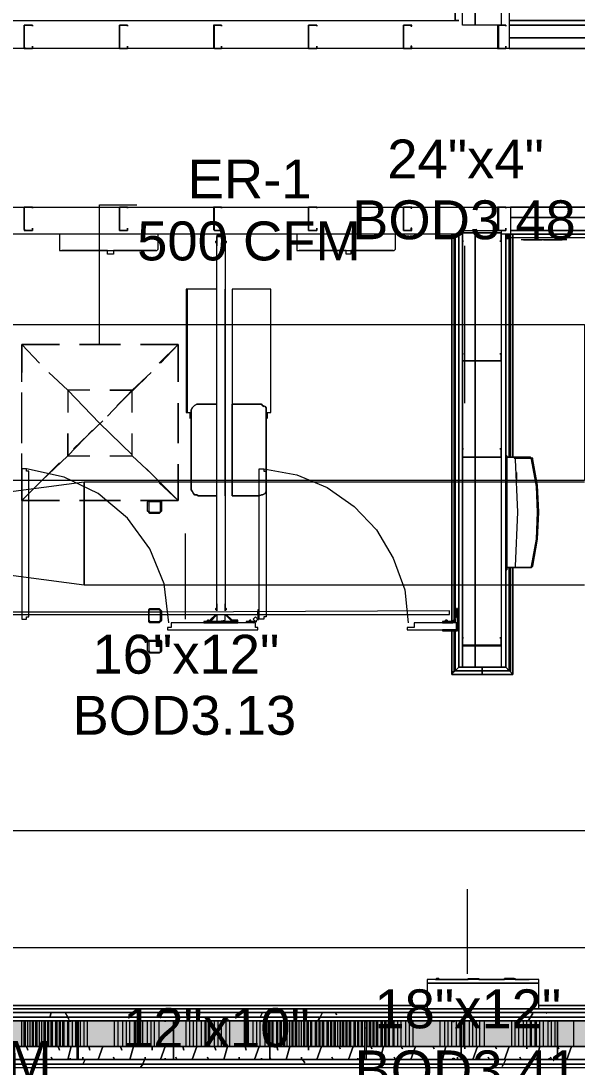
# Model space of a CAD drawing. Header units: metres. Extents: x -2 to 237, y -8 to 52.
# Drawn here: x 8.721 to 10.892, y 26.15 to 30.237 of the extents above; entities that cross this region are included whole.
import ezdxf

# ---------------------------------------------------------------- set-up
doc = ezdxf.new("R2010")
doc.units = ezdxf.units.M
doc.layers.add('HVAC - Ductos', color=5, linetype='Continuous', lineweight=0)
doc.layers.add('PDF2_Text', color=7, linetype='Continuous', lineweight=0)
doc.layers.add('PDF2_Geometry', color=7, linetype='Continuous', lineweight=0, true_color=0xaaaaaa)
doc.layers.add('PDF2_Solid Fills', color=7, linetype='Continuous', lineweight=0, true_color=0xffffff)
doc.styles.add('PDF Helvetica', font='')
doc.styles.get('PDF Helvetica').set_extended_font_data('Helvetica')

msp = doc.modelspace()

# ---------------------------------------------------------------- hatches: boundary and pattern name
at = {"layer": 'PDF2_Solid Fills', "lineweight": 0, "transparency": 33554559}
h = msp.add_hatch(color=256, dxfattribs=at)
h.paths.add_polyline_path([(9.2703, 28.3585), (9.2657, 28.3585), (9.2657, 28.3218), (9.2703, 28.3585)])
h.paths.add_polyline_path([(9.2245, 28.3173), (9.261, 28.3127), (9.2611, 28.3127), (9.2611, 28.3173)])
h.paths.add_polyline_path([(9.2611, 28.3585), (9.2611, 28.3631), (9.2245, 28.3631)])
h.paths.add_polyline_path([(9.2199, 28.3585), (9.2153, 28.3585), (9.2153, 28.3218)])
h = msp.add_hatch(color=256, dxfattribs=at)
h.paths.add_polyline_path([(9.2703, 27.8128), (9.2657, 27.8128), (9.2657, 27.776), (9.2703, 27.8127)])
h.paths.add_polyline_path([(9.2245, 27.7715), (9.261, 27.7669), (9.2611, 27.7669), (9.2611, 27.7715)])
h.paths.add_polyline_path([(9.2611, 27.8128), (9.2611, 27.8174), (9.2245, 27.8174)])
h.paths.add_polyline_path([(9.2199, 27.8128), (9.2153, 27.8128), (9.2153, 27.776)])
msp.add_hatch(color=256, dxfattribs=at).paths.add_polyline_path([(4.6336, 26.2305), (12.6916, 26.2305), (12.6916, 26.3314), (4.6336, 26.3314)])
msp.add_hatch(color=256, dxfattribs=at).paths.add_polyline_path([(4.6336, 26.2305), (12.6916, 26.2305), (12.6916, 26.3314), (4.6336, 26.3314)])

# ---------------------------------------------------------------- linework, layer by layer
at = {"layer": 'HVAC - Ductos', "lineweight": 0}
for points in [[(9.0272, 28.973), (9.0272, 29.5189), (9.174, 29.5189)], [(10.4536, 28.7438), (10.4536, 29.3583)], [(8.7245, 28.8263), (8.7245, 28.973), (8.8713, 28.973), (8.7245, 28.973)], [(8.7934, 28.8997), (8.7245, 28.973), (8.7245, 28.863)], [(9.2611, 28.8997), (9.3345, 28.973), (9.1877, 28.973), (9.3345, 28.973), (9.2657, 28.8997)], [(8.83, 28.863), (8.9034, 28.7942), (8.9034, 28.7071)], [(9.1556, 28.7071), (9.1556, 28.7942), (9.229, 28.863)], [(9.2107, 28.8447), (9.096, 28.7346)], [(8.7245, 28.6245), (8.7245, 28.7851)], [(8.9905, 28.7942), (8.9034, 28.7942)], [(9.1556, 28.7942), (9.0685, 28.7942)], [(8.7245, 28.5879), (8.7245, 28.7438)], [(9.041, 28.675), (8.9263, 28.5649)], [(9.0272, 28.6658), (9.1556, 28.5419)], [(8.9034, 28.6245), (8.9034, 28.5374)], [(9.229, 28.4686), (9.1556, 28.5374), (9.1556, 28.6245)], [(8.7245, 28.4411), (8.7245, 28.5465)], [(8.8713, 28.5099), (8.8025, 28.4411), (8.9034, 28.5374), (8.9905, 28.5374)], [(9.0685, 28.5374), (9.1556, 28.5374)], [(8.7245, 28.4044), (8.7245, 28.3631), (8.8713, 28.3631), (8.7245, 28.3631), (8.7245, 28.5053)], [(9.2107, 28.487), (9.3345, 28.3631), (9.2611, 28.4319)], [(8.7245, 28.4044), (8.7245, 28.4411)], [(8.8025, 28.4411), (8.775, 28.4136)], [(10.9214, 28.0329), (8.9676, 28.0329), (8.9676, 28.4365), (10.9214, 28.4365)], [(9.362, 28.2347), (9.362, 27.8999)], [(10.4627, 26.845), (10.4627, 26.5148)]]:
    msp.add_lwpolyline(points, dxfattribs=at)
for points in [[(10.9214, 28.4411), (8.5548, 28.4411), (8.5548, 29.051), (10.9214, 29.051)], [(9.1098, 28.973), (8.9493, 28.973)], [(9.3345, 28.8263), (9.3345, 28.973)], [(9.3345, 28.5879), (9.3345, 28.7438)], [(9.1877, 28.3631), (9.3345, 28.3631), (9.3345, 28.5053), (9.3345, 28.3631)], [(8.9676, 28.0329), (8.5823, 28.0834), (8.5823, 28.386), (8.9676, 28.4365)], [(8.7245, 28.3631), (8.775, 28.4136)], [(8.9493, 28.3631), (9.1098, 28.3631)], [(11.7056, 26.6157), (7.3303, 26.6157), (7.3303, 27.0744), (11.7056, 27.0744)]]:
    msp.add_lwpolyline(points, close=True, dxfattribs=at)
at = {"layer": 'PDF2_Geometry', "lineweight": 0}
for points in [[(4.4639, 26.148), (4.4593, 26.148), (4.4639, 26.148), (12.5266, 26.148), (12.5266, 26.1617), (4.4639, 26.1617), (4.4639, 26.18), (4.4639, 31.1699), (4.4639, 33.353), (4.4639, 33.5364), (4.4639, 33.5547), (5.5692, 33.5547), (5.7985, 33.5547)], [(17.1312, 33.5685), (15.1407, 33.5685), (14.251, 33.5685), (6.2571, 33.5685), (6.2571, 33.353), (14.251, 33.353), (14.9252, 33.353), (14.9252, 32.7292), (14.9252, 31.5139), (13.3154, 31.5139), (13.3154, 31.2983), (13.3154, 27.9687), (13.3154, 27.7532), (14.9252, 27.7532), (14.9252, 26.3635), (12.7237, 26.3635), (4.6611, 26.3635), (4.6611, 31.1699), (4.6336, 31.1699), (4.4822, 31.1699), (4.6336, 31.1699), (4.6611, 31.1699), (4.6611, 33.353), (5.5416, 33.353)], [(5.7985, 33.3713), (5.5692, 33.3713), (4.6473, 33.3713), (4.6473, 33.353), (4.6473, 31.1699), (4.6473, 26.3451), (4.6611, 26.3451), (12.6917, 26.3451), (12.71, 26.3451)], [(4.6336, 31.1699), (4.6336, 26.3314), (4.6473, 26.3314), (4.6611, 26.3314), (12.6917, 26.3314)], [(13.3199, 30.2389), (10.6278, 30.2389), (10.6278, 30.2206), (13.3199, 30.2206), (10.6278, 30.2206), (10.6278, 30.1701), (10.9534, 30.1701), (11.3249, 30.1701), (11.6919, 30.1701), (12.0633, 30.1701), (12.4302, 30.1701), (12.0633, 30.1701), (11.6919, 30.1701), (11.3249, 30.1701), (10.9534, 30.1701), (10.6278, 30.1701), (10.6278, 30.1289), (13.3199, 30.1289)], [(6.6653, 29.5097), (10.6324, 29.5097), (13.3154, 29.5097)], [(13.3154, 29.5097), (10.6324, 29.5097), (10.6324, 29.4684), (10.9534, 29.4684)], [(10.9534, 29.4684), (10.6324, 29.4684), (10.6324, 29.418), (10.9534, 29.418), (10.6324, 29.418), (10.6324, 29.4042), (13.3154, 29.4042), (10.6324, 29.4042), (13.3154, 29.4042), (10.6232, 29.4042), (10.6232, 29.3904), (13.3154, 29.3904)], [(10.614, 28.1017), (10.614, 27.7118), (10.614, 29.4042), (10.614, 28.5328), (10.614, 29.4042), (10.614, 27.7118), (10.4306, 27.7118), (10.5223, 27.7118), (10.5223, 27.6981), (10.4169, 27.6981), (10.5223, 27.6981), (10.5223, 27.7118), (10.4306, 27.7118), (10.4306, 29.4042), (10.4444, 29.4042), (10.4444, 27.7118), (10.4306, 27.7118), (10.4306, 29.4042), (10.4306, 27.7118), (10.4306, 29.4042), (4.6611, 29.4042), (4.8125, 29.4042), (4.8308, 29.4042), (5.3261, 29.4042)], [(12.6917, 26.3635), (4.6611, 26.3635), (4.7115, 26.3635), (4.7115, 26.3773), (4.7115, 26.6295), (4.7115, 26.3773), (4.7115, 26.3635), (4.817, 26.3635), (4.817, 29.4042), (4.817, 26.3635), (4.8308, 26.3635), (4.6611, 26.3635), (4.6611, 29.2987), (4.6611, 26.3635)], [(9.2473, 29.34), (9.2519, 29.34), (9.2565, 29.3446), (9.2565, 29.3492), (9.2565, 29.4042), (8.8713, 29.4042), (8.8713, 29.3492), (8.8713, 29.3446), (8.8713, 29.34), (8.8759, 29.34), (8.8805, 29.34)], [(9.5133, 29.3996), (9.4904, 29.3996), (9.4859, 29.3996), (9.4859, 29.395)], [(9.4859, 27.9595), (9.4859, 27.932), (9.4859, 29.395), (9.5179, 29.395), (9.5179, 27.932), (9.5179, 27.9595)], [(9.5179, 29.395), (9.4859, 29.395), (9.4859, 29.3583)], [(9.5179, 29.3583), (9.5179, 29.395), (9.5179, 29.3996)], [(10.1738, 29.34), (10.1784, 29.34), (10.1829, 29.3446), (10.1829, 29.3492), (10.1829, 29.4042), (9.7977, 29.4042), (9.7977, 29.3492), (9.7977, 29.3446), (9.7977, 29.34), (9.8023, 29.34), (9.8069, 29.34)], [(10.4123, 27.8999), (10.4123, 29.4042)], [(10.4123, 27.8999), (10.4123, 29.4042)], [(13.3154, 29.4042), (10.6324, 29.4042), (10.6324, 28.5328), (10.6324, 29.4042), (10.614, 29.4042), (10.5957, 29.4042), (10.5957, 27.7118), (10.614, 27.7118), (10.614, 29.4042), (10.614, 27.7118), (10.5223, 27.7118), (10.5223, 27.6981), (10.6278, 27.6981), (10.5223, 27.6981), (10.5223, 27.6935), (10.5223, 27.6889), (10.5223, 27.6843), (10.6416, 27.6843), (10.5223, 27.6843), (10.5223, 27.6889), (10.5223, 27.6935), (10.5223, 27.6981), (10.6278, 27.6981), (10.6278, 28.1017), (10.6278, 27.6981), (10.6278, 28.1017), (10.6278, 27.6981), (10.6278, 28.1017), (10.6278, 27.6981), (10.5223, 27.6981), (10.5223, 27.7118), (10.614, 27.7118), (10.6278, 27.6981), (10.5223, 27.6981), (10.4169, 27.6981), (10.4169, 27.854), (10.4169, 27.6981), (10.4169, 27.854), (10.4169, 27.6981), (10.4169, 27.854), (10.4169, 27.6981), (10.5223, 27.6981), (10.6278, 27.6981), (10.6278, 28.1017), (10.6278, 27.6981), (10.614, 27.7118), (10.614, 28.1017), (10.614, 28.5328)], [(10.5957, 29.418), (10.5957, 27.7118), (10.4948, 27.7118), (10.4948, 27.7944), (10.4948, 28.5328), (10.4948, 28.9089), (10.4948, 29.4088), (10.4948, 29.418), (10.5866, 29.418)], [(10.6278, 28.5328), (10.6278, 29.4042)], [(10.6278, 28.5328), (10.6278, 29.4042)], [(10.6278, 28.5328), (10.6278, 29.4042)], [(10.6278, 28.5328), (10.6278, 29.4042)], [(10.6278, 28.5328), (10.6278, 29.4042)], [(10.6278, 28.5328), (10.6278, 29.4042)], [(10.6278, 29.4042), (10.6278, 28.5328)], [(10.6278, 29.4042), (10.6278, 28.5328)], [(10.8525, 29.3813), (10.6737, 29.3813)], [(10.6829, 29.3813), (10.7563, 29.3813)], [(10.7608, 29.3813), (10.8342, 29.3813)], [(9.4813, 29.3767), (9.4813, 29.3721), (9.4813, 29.3767)], [(9.4813, 29.3767), (9.4813, 29.3721), (9.4813, 29.3767)], [(9.5225, 29.3721), (9.5225, 29.3767), (9.5225, 29.3721)], [(9.5225, 29.3721), (9.5225, 29.3767), (9.5225, 29.3721)], [(9.0134, 29.34), (8.8805, 29.34), (9.2473, 29.34), (9.1327, 29.34)], [(9.0593, 29.34), (9.0134, 29.34), (9.0593, 29.34)], [(9.0822, 29.34), (9.0822, 29.3262), (9.0593, 29.3262), (9.0593, 29.34)], [(9.9399, 29.34), (9.8069, 29.34), (10.1738, 29.34), (10.0592, 29.34)], [(9.9904, 29.34), (9.9399, 29.34), (9.9904, 29.34)], [(10.0087, 29.34), (10.0087, 29.3262), (9.9904, 29.3262), (9.9904, 29.34)], [(9.4859, 29.1887), (9.4584, 29.1887), (9.4354, 29.1887), (9.4125, 29.1887), (9.3941, 29.1887), (9.3804, 29.1887), (9.3712, 29.1887), (9.3666, 29.1887), (9.3666, 28.7071), (9.3712, 28.7071), (9.3804, 28.7071), (9.385, 28.7071)], [(9.3712, 28.7071), (9.3712, 29.1887)], [(9.5179, 28.7071), (9.5179, 29.1887)], [(9.6968, 28.7071), (9.6968, 29.1887), (9.6876, 29.1887), (9.6693, 29.1887), (9.651, 29.1887), (9.6326, 29.1887), (9.6051, 29.1887), (9.5593, 29.1887), (9.5547, 29.1887), (9.5501, 29.1887), (9.5455, 29.1887), (9.5455, 28.7071)], [(9.6784, 28.7071), (9.6876, 28.7071), (9.6968, 28.7071), (9.6968, 29.1887)], [(9.4859, 28.7392), (9.4125, 28.7392), (9.4079, 28.7392), (9.3987, 28.7346), (9.3941, 28.73), (9.3896, 28.7254), (9.385, 28.7162), (9.385, 28.7071), (9.385, 28.4136), (9.385, 28.4044), (9.3896, 28.3998), (9.3941, 28.3906), (9.3987, 28.386), (9.4079, 28.386), (9.4125, 28.3814), (9.4859, 28.3814)], [(9.5179, 28.3814), (9.5179, 28.7392)], [(9.3804, 28.7071), (9.3804, 28.6842)], [(9.683, 28.6842), (9.683, 28.7071)], [(10.6186, 28.5374), (10.614, 28.5374)], [(10.6186, 28.5328), (10.6186, 28.5374), (10.6186, 28.5328)], [(9.2978, 27.8861), (9.2795, 28.0375), (9.2245, 28.1751), (9.1373, 28.2943), (9.0226, 28.3906), (8.8896, 28.4548), (8.7428, 28.487)], [(9.6693, 28.487), (9.6693, 28.4778), (9.6784, 28.4778), (9.6784, 27.9091), (9.6693, 27.9091), (9.6693, 27.8999), (9.651, 27.8999), (9.651, 28.487), (9.6693, 28.487), (9.7977, 28.464), (9.917, 28.4136), (10.0224, 28.3402), (10.1096, 28.2485), (10.1738, 28.1384), (10.2196, 28.0146), (10.2334, 27.8861)], [(10.614, 28.0926), (10.6186, 28.0926)], [(9.4859, 27.932), (9.4859, 27.9595), (9.4859, 27.932)], [(9.5179, 27.932), (9.5179, 27.9595), (9.5179, 27.932)], [(9.2657, 27.9274), (9.2199, 27.9274), (6.6194, 27.9274), (6.6194, 27.9229)], [(6.6699, 27.9183), (9.2199, 27.9183), (9.2657, 27.9183)], [(9.2199, 27.8953), (9.2199, 27.932), (9.2199, 27.8953)], [(9.2703, 27.9183), (10.3939, 27.9183), (10.3939, 27.932), (9.2703, 27.9274)], [(9.4584, 27.8953), (9.4813, 27.9183), (9.4584, 27.8953), (9.4584, 27.8907), (9.4354, 27.8907), (9.4584, 27.8907), (9.5455, 27.8907), (9.5179, 27.9183), (9.5455, 27.8907), (9.5684, 27.8907), (9.5684, 27.8953), (9.5501, 27.8953), (9.5455, 27.8953)], [(9.4629, 27.8907), (9.4584, 27.8907), (9.4538, 27.8953), (9.4584, 27.8907), (9.4629, 27.8907), (9.4859, 27.9183), (9.4629, 27.8953)], [(9.4813, 27.9412), (9.4813, 27.9366), (9.4813, 27.9412)], [(9.4813, 27.9412), (9.4813, 27.9366), (9.4813, 27.9412)], [(9.4859, 27.9183), (9.4859, 27.8907), (9.5179, 27.8953), (9.5179, 27.9183)], [(9.5225, 27.9366), (9.5225, 27.9412), (9.5225, 27.9366)], [(9.5225, 27.9366), (9.5225, 27.9412), (9.5225, 27.9366)], [(9.6464, 27.8953), (9.651, 27.9045), (9.651, 27.9091), (9.651, 27.9366), (9.6464, 27.9366), (9.6464, 27.9091), (9.6464, 27.9045)], [(9.6464, 27.9183), (9.6464, 27.9229), (9.6464, 27.9274)], [(10.3664, 27.8586), (10.3664, 27.854), (10.426, 27.854), (10.426, 27.8586), (10.426, 27.9412), (10.4215, 27.9412), (10.4215, 27.9137), (10.4077, 27.8907), (10.3664, 27.8907), (10.3664, 27.8861)], [(10.4077, 27.8861), (10.4077, 27.8907), (10.426, 27.9137), (10.426, 27.8999), (10.426, 27.8586), (10.4215, 27.8586)], [(10.4215, 27.932), (10.4215, 27.9274), (10.4215, 27.932)], [(10.4215, 27.932), (10.4215, 27.9274), (10.4215, 27.932)], [(9.4584, 27.8907), (9.4354, 27.8907), (9.4354, 27.8861), (9.5684, 27.8861), (9.5684, 27.8907), (9.5684, 27.8953), (9.5501, 27.8953)], [(9.4538, 27.8953), (9.4492, 27.8953), (9.4538, 27.8953)], [(9.4538, 27.8953), (9.4492, 27.8953), (9.4538, 27.8953)], [(9.4492, 27.8907), (9.4584, 27.8907), (9.4492, 27.8907)], [(9.4492, 27.8907), (9.4584, 27.8907), (9.4492, 27.8907)], [(9.5547, 27.8953), (9.5501, 27.8953), (9.5547, 27.8953)], [(9.5547, 27.8953), (9.5501, 27.8953), (9.5547, 27.8953)], [(9.6326, 27.8907), (9.6281, 27.8907), (9.6005, 27.8907), (9.6005, 27.8861)], [(9.6189, 27.8907), (9.6189, 27.8953), (9.6143, 27.8953), (9.6097, 27.8907)], [(9.6281, 27.8861), (9.6372, 27.8907), (9.6418, 27.8907)], [(10.3848, 27.8953), (10.3802, 27.8953), (10.3848, 27.8953)], [(10.3848, 27.8953), (10.3802, 27.8953), (10.3848, 27.8953)], [(10.4123, 27.8861), (10.4123, 27.8953)], [(10.4123, 27.8861), (10.4123, 27.8953)], [(10.4169, 27.8861), (10.4169, 27.8999)], [(10.4169, 27.8861), (10.4169, 27.8999)], [(10.4169, 27.8999), (10.4169, 27.8861)], [(10.4169, 27.8999), (10.4169, 27.8861)], [(10.4215, 27.8723), (10.4215, 27.8678), (10.4215, 27.8723)], [(10.4215, 27.8723), (10.4215, 27.8678), (10.4215, 27.8723)], [(10.426, 27.8632), (10.426, 27.8723), (10.426, 27.8632)], [(10.426, 27.8632), (10.426, 27.8723), (10.426, 27.8632)], [(10.3802, 27.854), (10.3848, 27.854), (10.3802, 27.854)], [(10.3802, 27.854), (10.3848, 27.854), (10.3802, 27.854)], [(10.3389, 26.4919), (10.3435, 26.4965), (10.3389, 26.4919), (10.3435, 26.4919), (10.3389, 26.4919), (10.3435, 26.4919), (10.3526, 26.4919), (10.4673, 26.4919), (10.4673, 26.4965), (10.5086, 26.4965), (10.5086, 26.4919), (10.4673, 26.4919), (10.3526, 26.4919)], [(10.3435, 26.4919), (10.3389, 26.4919), (10.3435, 26.4919)], [(10.4719, 26.4965), (10.504, 26.4965)], [(10.6462, 26.4965), (10.6095, 26.4965), (10.6508, 26.4965), (10.6508, 26.4919), (10.7058, 26.4919)], [(10.7104, 26.4919), (10.6508, 26.4919), (10.6095, 26.4919), (10.6095, 26.4965)], [(12.7237, 26.3635), (4.6611, 26.3635), (12.7237, 26.3635)], [(12.7237, 26.3773), (6.6607, 26.3773), (10.3068, 26.3773), (6.6607, 26.3773), (10.3068, 26.3773), (6.6607, 26.3773), (12.7237, 26.3773), (6.6607, 26.3773), (12.7237, 26.3773), (6.6607, 26.3773), (12.7237, 26.3773), (6.6607, 26.3773), (12.7237, 26.3773)], [(12.7237, 26.3635), (6.6607, 26.3635), (12.7237, 26.3635)], [(12.7237, 26.3773), (10.7425, 26.3773), (12.7237, 26.3773), (10.7425, 26.3773), (12.7237, 26.3773), (10.7425, 26.3773), (12.7237, 26.3773)], [(12.6412, 24.7813), (12.6412, 24.373), (12.6412, 23.9649), (12.6412, 23.5567), (12.6412, 23.5888), (12.6412, 23.9649), (12.6412, 24.373), (12.6412, 24.7813), (12.6412, 24.373), (12.6412, 23.9649), (12.6412, 23.5521), (12.6412, 23.4512), (12.6917, 23.4512), (12.6917, 26.18), (12.6917, 26.2305), (12.6412, 26.2305), (11.5634, 26.2305), (11.1919, 26.2305), (11.5634, 26.2305), (12.6917, 26.2305), (12.6917, 26.3314), (4.6336, 26.3314), (4.6336, 26.2305), (4.6336, 26.3314)], [(8.7245, 26.2305), (8.7245, 26.3314)], [(8.7337, 26.2305), (8.7337, 26.3314)], [(8.7383, 26.2305), (8.7383, 26.3314)], [(8.7474, 26.2305), (8.7474, 26.3314)], [(8.7566, 26.2305), (8.7566, 26.3314)], [(8.7658, 26.2305), (8.7658, 26.3314)], [(8.7704, 26.2305), (8.7704, 26.3314)], [(8.7796, 26.2305), (8.7796, 26.3314)], [(8.7842, 26.2305), (8.7842, 26.3314)], [(8.7934, 26.2305), (8.7934, 26.3314)], [(8.8025, 26.2305), (8.8025, 26.3314)], [(8.8117, 26.2305), (8.8117, 26.3314)], [(8.8162, 26.2305), (8.8162, 26.3314)], [(8.8254, 26.2305), (8.8254, 26.3314)], [(8.83, 26.2305), (8.83, 26.3314)], [(8.8392, 26.2305), (8.8392, 26.3314)], [(8.8437, 26.2305), (8.8437, 26.3314)], [(8.8575, 26.2305), (8.8575, 26.3314)], [(8.8621, 26.2305), (8.8621, 26.3314)], [(8.8713, 26.2305), (8.8713, 26.3314)], [(8.8759, 26.2305), (8.8759, 26.3314)], [(8.8851, 26.2305), (8.8851, 26.3314)], [(8.8896, 26.2305), (8.8896, 26.3314)], [(8.9034, 26.2305), (8.9034, 26.3314)], [(8.908, 26.2305), (8.908, 26.3314)], [(8.9217, 26.2305), (8.9217, 26.3314)], [(8.9355, 26.2305), (8.9355, 26.3314)], [(8.9539, 26.2305), (8.9539, 26.3314)], [(8.9676, 26.2305), (8.9676, 26.3314)], [(8.9814, 26.2305), (8.9814, 26.3314)], [(9.0868, 26.2305), (9.0868, 26.3314)], [(9.1006, 26.2305), (9.1006, 26.3314)], [(9.1189, 26.2305), (9.1189, 26.3314)], [(9.1327, 26.2305), (9.1327, 26.3314)], [(9.1465, 26.2305), (9.1465, 26.3314)], [(9.1648, 26.2305), (9.1648, 26.3314)], [(9.1694, 26.2305), (9.1694, 26.3314)], [(9.1786, 26.2305), (9.1786, 26.3314)], [(9.1832, 26.2305), (9.1832, 26.3314)], [(9.1969, 26.2305), (9.1969, 26.3314)], [(9.2153, 26.2305), (9.2153, 26.3314)], [(9.229, 26.2305), (9.229, 26.3314)], [(9.2428, 26.2305), (9.2428, 26.3314)], [(9.2611, 26.2305), (9.2611, 26.3314)], [(9.3666, 26.2305), (9.3666, 26.3314)], [(9.3804, 26.2305), (9.3804, 26.3314)], [(9.3941, 26.2305), (9.3941, 26.3314)], [(9.4079, 26.2305), (9.4079, 26.3314)], [(9.4262, 26.2305), (9.4262, 26.3314)], [(9.44, 26.2305), (9.44, 26.3314)], [(9.4446, 26.2305), (9.4446, 26.3314)], [(9.4538, 26.2305), (9.4538, 26.3314)], [(9.4584, 26.2305), (9.4584, 26.3314)], [(9.4767, 26.2305), (9.4767, 26.3314)], [(9.4904, 26.2305), (9.4904, 26.3314)], [(9.5042, 26.2305), (9.5042, 26.3314)], [(9.5225, 26.2305), (9.5225, 26.3314)], [(9.5363, 26.2305), (9.5363, 26.3314)], [(9.6097, 26.2305), (9.6097, 26.3314)], [(9.6281, 26.2305), (9.6281, 26.3314)], [(9.6418, 26.2305), (9.6418, 26.3314)], [(9.6556, 26.2305), (9.6556, 26.3314)], [(9.6739, 26.2305), (9.6739, 26.3314)], [(9.6876, 26.2305), (9.6876, 26.3314)], [(9.6922, 26.2305), (9.6922, 26.3314)], [(9.7014, 26.2305), (9.7014, 26.3314)], [(9.706, 26.2305), (9.706, 26.3314)], [(9.7198, 26.2305), (9.7198, 26.3314)], [(9.7244, 26.2305), (9.7244, 26.3314)], [(9.7335, 26.2305), (9.7335, 26.3314)], [(9.7381, 26.2305), (9.7381, 26.3314)], [(9.7473, 26.2305), (9.7473, 26.3314)], [(9.7518, 26.2305), (9.7518, 26.3314)], [(9.761, 26.2305), (9.761, 26.3314)], [(9.7702, 26.2305), (9.7702, 26.3314)], [(9.7794, 26.2305), (9.7794, 26.3314)], [(9.784, 26.2305), (9.784, 26.3314)], [(9.7931, 26.2305), (9.7931, 26.3314)], [(9.7977, 26.2305), (9.7977, 26.3314)], [(9.8069, 26.2305), (9.8069, 26.3314)], [(9.8161, 26.2305), (9.8161, 26.3314)], [(9.8252, 26.2305), (9.8252, 26.3314)], [(9.8298, 26.2305), (9.8298, 26.3314)], [(9.839, 26.2305), (9.839, 26.3314)], [(9.8435, 26.2305), (9.8435, 26.3314)], [(9.8527, 26.2305), (9.8527, 26.3314)], [(9.8573, 26.2305), (9.8573, 26.3314)], [(9.8711, 26.2305), (9.8711, 26.3314)], [(9.8757, 26.2305), (9.8757, 26.3314)], [(9.8895, 26.2305), (9.8895, 26.3314)], [(9.8987, 26.2305), (9.8987, 26.3314)], [(9.9032, 26.2305), (9.9032, 26.3314)], [(9.917, 26.2305), (9.917, 26.3314)], [(9.9215, 26.2305), (9.9215, 26.3314)], [(9.9307, 26.2305), (9.9307, 26.3314)], [(9.9353, 26.2305), (9.9353, 26.3314)], [(9.9444, 26.2305), (9.9444, 26.3314)], [(9.949, 26.2305), (9.949, 26.3314)], [(9.9582, 26.2305), (9.9582, 26.3314)], [(9.9766, 26.2305), (9.9766, 26.3314)], [(9.9812, 26.2305), (9.9812, 26.3314)], [(9.9904, 26.2305), (9.9904, 26.3314)], [(9.9949, 26.2305), (9.9949, 26.3314)], [(10.0041, 26.2305), (10.0041, 26.3314)], [(10.0087, 26.2305), (10.0087, 26.3314)], [(10.0224, 26.2305), (10.0224, 26.3314)], [(10.027, 26.2305), (10.027, 26.3314)], [(10.0362, 26.2305), (10.0362, 26.3314)], [(10.0408, 26.2305), (10.0408, 26.3314)], [(10.05, 26.2305), (10.05, 26.3314)], [(10.0546, 26.2305), (10.0546, 26.3314)], [(10.0683, 26.2305), (10.4398, 26.2305), (10.8159, 26.2305), (11.1874, 26.2305), (10.8159, 26.2305), (10.4398, 26.2305), (10.0683, 26.2305), (10.4398, 26.2305), (10.8159, 26.2305), (11.1874, 26.2305), (11.1874, 26.3314)], [(10.0729, 26.2305), (10.0729, 26.3314)], [(10.0821, 26.2305), (10.0821, 26.3314)], [(10.0866, 26.2305), (10.0866, 26.3314)], [(10.0958, 26.2305), (10.0958, 26.3314)], [(10.1004, 26.2305), (10.1004, 26.3314)], [(10.1096, 26.2305), (10.1096, 26.3314)], [(10.1141, 26.2305), (10.1141, 26.3314)], [(10.1279, 26.2305), (10.1279, 26.3314)], [(10.1325, 26.2305), (10.1325, 26.3314)], [(10.1417, 26.2305), (10.1417, 26.3314)], [(10.1463, 26.2305), (10.1463, 26.3314)], [(10.1555, 26.2305), (10.1555, 26.3314)], [(10.1601, 26.2305), (10.1601, 26.3314)], [(10.1738, 26.2305), (10.1738, 26.3314)], [(10.1784, 26.2305), (10.1784, 26.3314)], [(10.1921, 26.2305), (10.1921, 26.3314)], [(10.2059, 26.2305), (10.2059, 26.3314)], [(10.2242, 26.2305), (10.2242, 26.3314)], [(10.238, 26.2305), (10.238, 26.3314)], [(10.2518, 26.2305), (10.2518, 26.3314)], [(10.3572, 26.2305), (10.3572, 26.3314)], [(10.3756, 26.2305), (10.3756, 26.3314)], [(10.3893, 26.2305), (10.3893, 26.3314)], [(10.4031, 26.2305), (10.4031, 26.3314)], [(10.4215, 26.2305), (10.4215, 26.3314)], [(10.4352, 26.2305), (10.4352, 26.3314)], [(10.4398, 26.2305), (10.4398, 26.3314)], [(10.449, 26.2305), (10.449, 26.3314)], [(10.4536, 26.2305), (10.4536, 26.3314)], [(10.4719, 26.2305), (10.4719, 26.3314)], [(10.4857, 26.2305), (10.4857, 26.3314)], [(10.4994, 26.2305), (10.4994, 26.3314)], [(10.5132, 26.2305), (10.5132, 26.3314)], [(10.5315, 26.2305), (10.5315, 26.3314)], [(10.637, 26.2305), (10.637, 26.3314)], [(10.6508, 26.2305), (10.6508, 26.3314)], [(10.6645, 26.2305), (10.6645, 26.3314)], [(10.6829, 26.2305), (10.6829, 26.3314)], [(10.6966, 26.2305), (10.6966, 26.3314)], [(10.7104, 26.2305), (10.7104, 26.3314)], [(10.715, 26.2305), (10.715, 26.3314)], [(10.7288, 26.2305), (10.7288, 26.3314)], [(10.7333, 26.2305), (10.7333, 26.3314)], [(10.7471, 26.2305), (10.7471, 26.3314)], [(10.7608, 26.2305), (10.7608, 26.3314)], [(10.7791, 26.2305), (10.7791, 26.3314)], [(10.7929, 26.2305), (10.7929, 26.3314)], [(10.8067, 26.2305), (10.8067, 26.3314)], [(10.8801, 26.2305), (10.8801, 26.3314)], [(12.5449, 26.18), (4.5831, 26.18), (4.5831, 26.2305), (4.8216, 26.2305), (5.1931, 26.2305), (4.8216, 26.2305), (4.6611, 26.2305), (4.6336, 26.2305), (4.5831, 26.2305), (4.5831, 26.18), (4.5831, 26.148)], [(5.1977, 26.2305), (5.5692, 26.2305), (6.3214, 26.2305), (6.6928, 26.2305), (7.0689, 26.2305), (7.8164, 26.2305), (8.1925, 26.2305), (8.5686, 26.2305), (8.9401, 26.2305)], [(8.9447, 26.2305), (9.3162, 26.2305), (9.6922, 26.2305), (10.0637, 26.2305)], [(4.6336, 26.148), (4.6336, 26.1617), (4.6336, 26.18), (4.6611, 26.18), (12.5403, 26.18)], [(12.5266, 26.1617), (4.6611, 26.1617), (4.6473, 26.1617), (4.6473, 26.148), (4.6611, 26.148), (4.6611, 23.5888), (4.6611, 23.5842), (11.623, 23.5842)]]:
    msp.add_lwpolyline(points, dxfattribs=at)
for points in [[(10.5223, 31.945), (10.6278, 31.945), (10.6278, 30.2389), (13.3154, 30.2389), (13.3154, 30.1289), (10.6278, 30.1289), (4.6611, 30.1289), (4.6611, 30.2389), (10.4306, 30.2389), (10.4169, 30.2389), (10.4169, 31.945), (10.4169, 30.2389), (10.4169, 31.945), (10.4169, 30.2389), (10.4169, 31.945), (10.4169, 30.2389), (10.4169, 31.945)], [(10.4948, 31.9312), (10.4948, 31.8854), (10.4948, 31.523), (10.4948, 31.147), (10.4948, 30.7709), (10.4948, 30.248), (10.4948, 30.2206), (10.4444, 30.2206), (10.4444, 31.9312)], [(10.4948, 30.2206), (10.4948, 30.248), (10.4948, 30.7709), (10.4948, 31.147), (10.4948, 31.523), (10.4948, 31.8854), (10.4948, 31.9312), (10.5957, 31.9312), (10.5957, 30.2206)], [(8.7658, 30.2206), (8.7383, 30.2206), (8.7337, 30.2206), (8.7337, 30.1334), (8.7337, 30.1289), (8.7383, 30.1289), (8.7658, 30.1289), (8.7658, 30.138), (8.7658, 30.1289), (8.7383, 30.1289), (8.7337, 30.1334), (8.7337, 30.2206), (8.7383, 30.2206), (8.7658, 30.2206), (8.7658, 30.216)], [(9.1373, 30.2206), (9.1052, 30.2206), (9.1052, 30.1334), (9.1052, 30.1289), (9.1373, 30.1289), (9.1373, 30.138), (9.1373, 30.1289), (9.1052, 30.1289), (9.1052, 30.1334), (9.1052, 30.2206), (9.1373, 30.2206), (9.1373, 30.216)], [(9.5042, 30.2206), (9.4767, 30.2206), (9.4721, 30.2206), (9.4721, 30.1334), (9.4767, 30.1289), (9.5042, 30.1289), (9.5042, 30.138), (9.5042, 30.1289), (9.4767, 30.1289), (9.4767, 30.1334), (9.4767, 30.2206), (9.5042, 30.2206), (9.5042, 30.216)], [(9.8757, 30.2206), (9.8481, 30.2206), (9.8435, 30.2206), (9.8435, 30.1334), (9.8435, 30.1289), (9.8481, 30.1289), (9.8757, 30.1289), (9.8757, 30.138), (9.8757, 30.1289), (9.8481, 30.1289), (9.8435, 30.1289), (9.8435, 30.1334), (9.8435, 30.2206), (9.8481, 30.2206), (9.8757, 30.2206), (9.8757, 30.216)], [(10.2472, 30.2206), (10.2151, 30.2206), (10.2151, 30.1334), (10.2151, 30.1289), (10.2472, 30.1289), (10.2472, 30.138), (10.2426, 30.138), (10.2426, 30.1289), (10.2151, 30.1289), (10.2151, 30.1334), (10.2151, 30.2206), (10.2426, 30.2206), (10.2426, 30.216), (10.2472, 30.216)], [(10.614, 30.2206), (10.5866, 30.2206), (10.582, 30.2206), (10.582, 30.1334), (10.582, 30.1289), (10.5866, 30.1289), (10.614, 30.1289), (10.614, 30.138), (10.614, 30.1289), (10.5866, 30.1289), (10.5866, 30.1334), (10.5866, 30.2206), (10.614, 30.2206), (10.614, 30.216)], [(8.7658, 29.5097), (8.7383, 29.5097), (8.7337, 29.5097), (8.7337, 29.4225), (8.7337, 29.418), (8.7383, 29.418), (8.7658, 29.418), (8.7658, 29.4271), (8.7658, 29.418), (8.7383, 29.418), (8.7337, 29.4225), (8.7337, 29.5097), (8.7383, 29.5097), (8.7658, 29.5097), (8.7658, 29.5051)], [(9.1373, 29.5097), (9.1052, 29.5097), (9.1052, 29.4225), (9.1052, 29.418), (9.1373, 29.418), (9.1373, 29.4271), (9.1373, 29.418), (9.1052, 29.418), (9.1052, 29.4225), (9.1052, 29.5097), (9.1373, 29.5097), (9.1373, 29.5051)], [(9.5042, 29.5097), (9.4767, 29.5097), (9.4721, 29.5097), (9.4721, 29.4225), (9.4767, 29.418), (9.5042, 29.418), (9.5042, 29.4271), (9.5042, 29.418), (9.4767, 29.418), (9.4767, 29.4225), (9.4767, 29.5097), (9.5042, 29.5097), (9.5042, 29.5051)], [(9.8757, 29.5097), (9.8481, 29.5097), (9.8435, 29.5097), (9.8435, 29.4225), (9.8435, 29.418), (9.8481, 29.418), (9.8757, 29.418), (9.8757, 29.4271), (9.8757, 29.418), (9.8481, 29.418), (9.8435, 29.418), (9.8435, 29.4225), (9.8435, 29.5097), (9.8481, 29.5097), (9.8757, 29.5097), (9.8757, 29.5051)], [(10.2472, 29.5097), (10.2151, 29.5097), (10.2151, 29.4225), (10.2151, 29.418), (10.2472, 29.418), (10.2472, 29.4271), (10.2426, 29.4271), (10.2426, 29.418), (10.2151, 29.418), (10.2151, 29.4225), (10.2151, 29.5097), (10.2426, 29.5097), (10.2426, 29.5051), (10.2472, 29.5051)], [(10.614, 29.5097), (10.5866, 29.5097), (10.582, 29.5097), (10.582, 29.4225), (10.582, 29.418), (10.5866, 29.418), (10.614, 29.418), (10.614, 29.4271), (10.614, 29.418), (10.5866, 29.418), (10.5866, 29.4225), (10.5866, 29.5097), (10.614, 29.5097), (10.614, 29.5051)], [(9.4859, 29.395), (9.4859, 29.3583), (9.4859, 29.395), (9.5179, 29.395), (9.5179, 29.3583), (9.5179, 29.395), (9.5179, 29.3996), (9.5133, 29.3996), (9.4904, 29.3996), (9.4859, 29.3996)], [(10.4031, 29.4042), (10.4031, 27.8907)], [(10.4123, 29.4042), (10.4123, 27.8999)], [(10.4123, 29.4042), (10.4123, 27.8999)], [(10.4169, 27.9045), (10.4169, 29.4042), (10.4169, 27.9045), (10.4169, 29.4042), (10.4169, 27.9045), (10.4169, 29.4042), (10.4169, 27.9045), (10.4169, 29.4042), (10.4306, 29.4042), (10.4306, 27.7118), (10.4169, 27.6981), (10.4169, 27.854), (10.4169, 27.6981), (10.4306, 27.7118), (10.4306, 29.4042), (10.4169, 29.4042)], [(10.4444, 27.7118), (10.4444, 29.418), (10.4948, 29.418), (10.4948, 29.4088), (10.4948, 28.9089), (10.4948, 28.5328), (10.4948, 27.7944), (10.4948, 27.7118)], [(10.5957, 29.3767), (10.5957, 29.4088), (10.449, 29.4088), (10.4444, 29.4088), (10.4444, 29.3767), (10.449, 29.3767), (10.4444, 29.3767), (10.4444, 29.4088), (10.449, 29.4088), (10.5957, 29.4088), (10.5957, 29.3767), (10.5911, 29.3767)], [(10.6278, 28.5328), (10.6278, 29.4042)], [(10.6278, 29.4042), (10.6278, 28.5328)], [(10.6416, 29.4042), (10.637, 29.4042), (10.6416, 29.4042), (10.6416, 28.5328)], [(9.4859, 29.3767), (9.4813, 29.3767)], [(9.4813, 29.3721), (9.4859, 29.3675)], [(9.4859, 29.3675), (9.4859, 29.3721), (9.4859, 29.3767), (9.4859, 29.3721)], [(9.4859, 29.3675), (9.4859, 29.3721), (9.4859, 29.3767), (9.4859, 29.3721)], [(9.5225, 29.3767), (9.5179, 29.3767)], [(9.5179, 29.3767), (9.5179, 29.3721), (9.5179, 29.3675), (9.5179, 29.3721)], [(9.5179, 29.3767), (9.5179, 29.3721), (9.5179, 29.3675), (9.5179, 29.3721)], [(9.5179, 29.3675), (9.5225, 29.3721)], [(9.1327, 29.34), (9.0822, 29.34)], [(10.0592, 29.34), (10.0087, 29.34)], [(10.4444, 28.9089), (10.449, 28.9089), (10.5957, 28.9089), (10.5957, 28.9364), (10.5911, 28.9364), (10.5957, 28.9364), (10.5957, 28.9089), (10.449, 28.9089), (10.4444, 28.9089), (10.4444, 28.9364)], [(10.449, 28.9364), (10.4444, 28.9364)], [(9.4859, 28.3814), (9.4125, 28.3814), (9.4079, 28.386), (9.3987, 28.386), (9.3941, 28.3906), (9.3896, 28.3998), (9.385, 28.4044), (9.385, 28.4136), (9.385, 28.7071), (9.385, 28.7162), (9.3896, 28.7254), (9.3941, 28.73), (9.3987, 28.7346), (9.4079, 28.7392), (9.4125, 28.7392), (9.4859, 28.7392), (9.4125, 28.7392), (9.4079, 28.7392), (9.3987, 28.7346), (9.3941, 28.73), (9.3896, 28.7254), (9.385, 28.7162), (9.385, 28.7071), (9.385, 28.4136), (9.385, 28.4044), (9.3896, 28.3998), (9.3941, 28.3906), (9.3987, 28.386), (9.4079, 28.386), (9.4125, 28.3814)], [(9.5179, 28.7392), (9.5179, 28.3814)], [(9.5455, 28.7392), (9.5455, 28.3814), (9.651, 28.3814), (9.6601, 28.386), (9.6647, 28.386), (9.6739, 28.3906), (9.6784, 28.3998), (9.6784, 28.4044), (9.6784, 28.4136), (9.6784, 28.7071), (9.6784, 28.7162), (9.6784, 28.7254), (9.6739, 28.73), (9.6784, 28.7254), (9.6784, 28.7162), (9.6784, 28.7071), (9.6784, 28.4136), (9.6784, 28.4044), (9.6784, 28.3998), (9.6739, 28.3906), (9.6647, 28.386), (9.6601, 28.386), (9.651, 28.3814), (9.5455, 28.3814), (9.5455, 28.7392), (9.651, 28.7392), (9.6601, 28.7392), (9.6647, 28.7346), (9.6693, 28.73), (9.6647, 28.7346), (9.6601, 28.7392), (9.651, 28.7392), (9.5455, 28.7392), (9.5455, 28.3814), (9.651, 28.3814), (9.6601, 28.386), (9.6647, 28.386), (9.6739, 28.3906), (9.6784, 28.3998), (9.6784, 28.4044), (9.6784, 28.4136), (9.6784, 28.7071), (9.6784, 28.7162), (9.6784, 28.7254), (9.6739, 28.73), (9.6647, 28.7346), (9.6601, 28.7392), (9.651, 28.7392)], [(10.4444, 28.5328), (10.449, 28.5328), (10.5957, 28.5328), (10.5957, 28.5649), (10.5911, 28.5649), (10.5957, 28.5649), (10.5957, 28.5328), (10.449, 28.5328), (10.4444, 28.5328), (10.4444, 28.5649)], [(10.449, 28.5649), (10.4444, 28.5649)], [(10.6186, 28.1017), (10.7104, 28.1017), (10.715, 28.1017), (10.7196, 28.1063), (10.7379, 28.2118), (10.7425, 28.3173), (10.7379, 28.4227), (10.7196, 28.5236), (10.7196, 28.5282), (10.715, 28.5282), (10.7104, 28.5328), (10.6186, 28.5328), (10.6186, 28.1017), (10.6186, 28.0971), (10.6186, 28.0926), (10.6186, 28.0971)], [(10.6462, 28.1017), (10.6186, 28.1017), (10.6186, 28.5328), (10.6462, 28.5328), (10.6462, 28.5282), (10.6508, 28.5282), (10.6508, 28.5236), (10.66, 28.3173), (10.6508, 28.1063), (10.6508, 28.1017)], [(10.6462, 28.1017), (10.7104, 28.1017), (10.715, 28.1017), (10.715, 28.1063), (10.7333, 28.2118), (10.7379, 28.3173), (10.7333, 28.4182), (10.715, 28.5236), (10.715, 28.5282), (10.7104, 28.5282), (10.6462, 28.5282), (10.7104, 28.5282), (10.715, 28.5282), (10.715, 28.5236), (10.7333, 28.4182), (10.7379, 28.3173), (10.7333, 28.2118), (10.715, 28.1063), (10.715, 28.1017), (10.7104, 28.1017)], [(8.752, 27.9091), (8.752, 28.4778), (8.7428, 28.4778), (8.7428, 28.487), (8.7245, 28.487), (8.7245, 27.8999), (8.7428, 27.8999), (8.7428, 27.9091)], [(10.6554, 28.4457), (10.6554, 28.4502), (10.6554, 28.4548), (10.6554, 28.4594), (10.6554, 28.464), (10.6554, 28.4686), (10.6554, 28.4732), (10.6554, 28.4686), (10.6554, 28.464), (10.6554, 28.4594), (10.6554, 28.4548), (10.6554, 28.4502), (10.6554, 28.4457), (10.6554, 28.4502), (10.6554, 28.4548), (10.6554, 28.4594), (10.6554, 28.464), (10.6554, 28.4686), (10.6554, 28.4732), (10.6554, 28.4686), (10.6554, 28.464), (10.6554, 28.4594), (10.6554, 28.4548), (10.6554, 28.4502)], [(9.2153, 28.3585), (9.2199, 28.3631), (9.2245, 28.3631), (9.2611, 28.3631), (9.2657, 28.3631), (9.2703, 28.3585), (9.2703, 28.3218), (9.2657, 28.3173), (9.2611, 28.3127), (9.2245, 28.3127), (9.2199, 28.3173), (9.2153, 28.3218)], [(9.2245, 28.3173), (9.2611, 28.3173), (9.2657, 28.3173), (9.2657, 28.3218), (9.2657, 28.3585), (9.2611, 28.3585), (9.2245, 28.3585), (9.2199, 28.3585), (9.2199, 28.3218)], [(10.6324, 27.6981), (10.5223, 27.6981), (10.6278, 27.6981), (10.6278, 28.1017), (10.6278, 27.6981), (10.6278, 28.1017), (10.6278, 27.6981), (10.5223, 27.6981)], [(10.6416, 28.1017), (10.6416, 27.6843), (10.637, 27.6889), (10.6324, 27.6935), (10.6324, 27.6981), (10.6324, 28.1017), (10.6324, 27.6981), (10.6324, 27.6935), (10.637, 27.6889), (10.6416, 27.6843)], [(9.2245, 27.8907), (9.2611, 27.8907), (9.2657, 27.8953), (9.2657, 27.932), (9.2611, 27.9366), (9.2245, 27.9366), (9.2199, 27.932), (9.2199, 27.9366), (9.2245, 27.9412), (9.2611, 27.9412), (9.2657, 27.9366), (9.2703, 27.932), (9.2703, 27.8953), (9.2657, 27.8907), (9.2611, 27.8861), (9.2245, 27.8861), (9.2199, 27.8907), (9.2199, 27.8953)], [(9.4859, 27.9457), (9.4813, 27.9412)], [(9.4813, 27.9366), (9.4859, 27.9366)], [(9.4859, 27.9366), (9.4859, 27.9412), (9.4859, 27.9457), (9.4859, 27.9412)], [(9.4859, 27.9366), (9.4859, 27.9412), (9.4859, 27.9457), (9.4859, 27.9412)], [(9.5225, 27.9412), (9.5179, 27.9457)], [(9.5179, 27.9366), (9.5225, 27.9366)], [(9.5225, 27.9183), (9.5455, 27.8953), (9.5501, 27.8953), (9.5547, 27.8953), (9.5501, 27.8953), (9.5455, 27.8953), (9.5501, 27.8953), (9.5455, 27.8953)], [(10.426, 27.9412), (10.426, 27.8999), (10.426, 27.8586), (10.4215, 27.8586), (10.3664, 27.8586), (10.3664, 27.854), (10.426, 27.854), (10.426, 27.8586)], [(10.426, 27.9137), (10.426, 27.9412), (10.4215, 27.9412), (10.4215, 27.9137), (10.4077, 27.8907), (10.3664, 27.8907), (10.3664, 27.8861), (10.4077, 27.8861), (10.4077, 27.8907)], [(10.4215, 27.9229), (10.4215, 27.9274), (10.4215, 27.932), (10.4215, 27.9274)], [(10.4215, 27.9229), (10.4215, 27.9274), (10.4215, 27.932), (10.4215, 27.9274)], [(10.4215, 27.9274), (10.4215, 27.9229)], [(9.6464, 27.8586), (9.6464, 27.8678), (9.6372, 27.8678), (9.6372, 27.8861), (9.307, 27.8861), (9.307, 27.8678), (9.2932, 27.8678), (9.2932, 27.8586)], [(9.5684, 27.8861), (9.5684, 27.8907), (9.4354, 27.8907), (9.4354, 27.8861)], [(9.4492, 27.8953), (9.4492, 27.8907)], [(9.5455, 27.8953), (9.5501, 27.8953), (9.5547, 27.8953), (9.5501, 27.8953)], [(9.6464, 27.8999), (9.6372, 27.9091), (9.6281, 27.8999), (9.6372, 27.8907)], [(10.4215, 27.8861), (10.2563, 27.8861), (10.2563, 27.8678), (10.2288, 27.8678), (10.2288, 27.8586), (10.4215, 27.8586)], [(10.3802, 27.8953), (10.3756, 27.8907)], [(10.3756, 27.8907), (10.3802, 27.8907), (10.3848, 27.8907), (10.3802, 27.8907)], [(10.3756, 27.8907), (10.3802, 27.8907), (10.3848, 27.8907), (10.3802, 27.8907)], [(10.3848, 27.8907), (10.3848, 27.8953)], [(10.4123, 27.8953), (10.4123, 27.8861)], [(10.4123, 27.8953), (10.4123, 27.8861)], [(10.4169, 27.8861), (10.4169, 27.8999)], [(10.4169, 27.8999), (10.4169, 27.8861)], [(10.426, 27.8723), (10.4215, 27.8723)], [(10.3756, 27.854), (10.3802, 27.854)], [(10.3848, 27.854), (10.3802, 27.854), (10.3756, 27.854), (10.3802, 27.854)], [(10.3848, 27.854), (10.3802, 27.854), (10.3756, 27.854), (10.3802, 27.854)], [(10.4123, 27.854), (10.4123, 27.6981), (10.4123, 27.854), (10.4123, 27.6981), (10.4123, 27.6935), (10.4077, 27.6935), (10.4077, 27.6889), (10.4031, 27.6889), (10.4031, 27.6843), (10.4031, 27.854), (10.4031, 27.6843), (10.4031, 27.6889), (10.4077, 27.6889), (10.4077, 27.6935), (10.4123, 27.6935), (10.4123, 27.6981)], [(10.4123, 27.854), (10.4123, 27.6981)], [(10.4215, 27.8678), (10.426, 27.8632)], [(9.2153, 27.8128), (9.2199, 27.8174), (9.2245, 27.8174), (9.2611, 27.8174), (9.2657, 27.8174), (9.2703, 27.8128), (9.2703, 27.776), (9.2657, 27.7715), (9.2611, 27.7669), (9.2245, 27.7669), (9.2199, 27.7715), (9.2153, 27.776)], [(9.2245, 27.7715), (9.2611, 27.7715), (9.2657, 27.7715), (9.2657, 27.776), (9.2657, 27.8128), (9.2611, 27.8128), (9.2245, 27.8128), (9.2199, 27.8128), (9.2199, 27.776)], [(10.5957, 27.799), (10.5957, 27.7944), (10.449, 27.7944), (10.4444, 27.7944), (10.4444, 27.799), (10.4444, 27.8265), (10.449, 27.8265), (10.4444, 27.8265), (10.4444, 27.799), (10.449, 27.799), (10.5957, 27.799), (10.5957, 27.8265)], [(10.5911, 27.8265), (10.5957, 27.8265)], [(10.4123, 27.6981), (10.5223, 27.6981), (10.4123, 27.6981), (10.5223, 27.6981), (10.4123, 27.6981), (10.5223, 27.6981), (10.5223, 27.6935), (10.5223, 27.6889), (10.5223, 27.6843), (10.4031, 27.6843), (10.5223, 27.6843), (10.5223, 27.6889), (10.5223, 27.6935), (10.5223, 27.6981)], [(10.3068, 26.4919), (10.3068, 26.4782), (10.7425, 26.4782), (10.7425, 26.4919)], [(10.3435, 26.4965), (10.348, 26.4965), (10.3526, 26.4965), (10.348, 26.4965)], [(10.3435, 26.4965), (10.348, 26.4965), (10.3526, 26.4965), (10.348, 26.4965)], [(10.3526, 26.4965), (10.3526, 26.4919)], [(10.6095, 26.4919), (10.5086, 26.4919)], [(10.3068, 26.4782), (10.3068, 26.3773), (10.7425, 26.3773), (10.7425, 26.4782)], [(4.6611, 26.3451), (12.7237, 26.3451), (12.7237, 26.3635), (4.6611, 26.3635)], [(6.6607, 26.3911), (10.3068, 26.3911)], [(6.6607, 26.3773), (10.3068, 26.3773)], [(12.7237, 26.3911), (13.4438, 26.3911), (12.7237, 26.3911), (10.7425, 26.3911)], [(12.71, 26.3451), (4.6473, 26.3451), (4.6473, 26.3314), (12.71, 26.3314)], [(8.9125, 26.3268), (8.9125, 26.3314)], [(8.9401, 26.3314), (8.9447, 26.3268), (8.9447, 26.18), (8.9401, 26.18), (8.9125, 26.18), (8.9125, 26.1846), (8.9125, 26.18), (8.9401, 26.18), (8.9401, 26.3268), (8.9401, 26.3314), (8.9125, 26.3314)], [(9.2841, 26.3268), (9.2841, 26.3314)], [(9.3162, 26.3314), (9.3162, 26.3268), (9.3162, 26.18), (9.2841, 26.18), (9.2841, 26.1846), (9.2841, 26.18), (9.3162, 26.18), (9.3162, 26.3268), (9.3162, 26.3314), (9.2841, 26.3314)], [(9.6601, 26.3268), (9.6601, 26.3314)], [(9.6876, 26.3314), (9.6922, 26.3314), (9.6922, 26.3268), (9.6922, 26.18), (9.6876, 26.18), (9.6601, 26.18), (9.6601, 26.1846), (9.6601, 26.18), (9.6876, 26.18), (9.6922, 26.18), (9.6922, 26.3268), (9.6922, 26.3314), (9.6876, 26.3314), (9.6601, 26.3314)], [(9.8849, 26.3314), (9.8849, 26.2305)], [(9.9674, 26.3314), (9.9674, 26.2305)], [(10.0362, 26.3268), (10.0362, 26.3314)], [(10.0637, 26.3314), (10.0683, 26.3268), (10.0683, 26.18), (10.0637, 26.18), (10.0362, 26.18), (10.0362, 26.1846), (10.0362, 26.18), (10.0637, 26.18), (10.0637, 26.3268), (10.0637, 26.3314), (10.0362, 26.3314)], [(10.4398, 26.3314), (10.4398, 26.3268), (10.4398, 26.18), (10.4077, 26.18), (10.4077, 26.1846), (10.4123, 26.1846), (10.4123, 26.18), (10.4398, 26.18), (10.4398, 26.3268), (10.4398, 26.3314), (10.4123, 26.3314), (10.4123, 26.3268), (10.4077, 26.3268), (10.4077, 26.3314)], [(10.7837, 26.3268), (10.7837, 26.3314)], [(10.8113, 26.3314), (10.8159, 26.3314), (10.8159, 26.3268), (10.8159, 26.18), (10.8113, 26.18), (10.7837, 26.18), (10.7837, 26.1846), (10.7837, 26.18), (10.8113, 26.18), (10.8159, 26.18), (10.8159, 26.3268), (10.8159, 26.3314), (10.8113, 26.3314), (10.7837, 26.3314)], [(5.1977, 26.2305), (5.5692, 26.2305), (6.3214, 26.2305), (6.6928, 26.2305), (7.0689, 26.2305), (7.8164, 26.2305), (8.1925, 26.2305), (8.5686, 26.2305), (8.9401, 26.2305), (8.5686, 26.2305), (8.1925, 26.2305), (7.8164, 26.2305), (7.0689, 26.2305), (6.6928, 26.2305), (6.3214, 26.2305), (5.5692, 26.2305)], [(8.9447, 26.2305), (9.3162, 26.2305), (9.6922, 26.2305), (10.0637, 26.2305), (9.6922, 26.2305), (9.3162, 26.2305)], [(12.5403, 26.18), (4.4776, 26.18), (4.4776, 26.1617), (12.5403, 26.1617)]]:
    msp.add_lwpolyline(points, close=True, dxfattribs=at)
at = {"layer": 'PDF2_Geometry', "color": 254, "lineweight": 0, "true_color": 0xd2d2d2}
for points in [[(8.7337, 29.5005), (8.7337, 29.5051)], [(10.582, 29.4592), (10.5866, 29.4592)], [(10.5499, 27.7944), (10.5545, 27.799)], [(8.9401, 26.3085), (8.9447, 26.3085)], [(10.0637, 26.3039), (10.0683, 26.3039)], [(10.4398, 26.2947), (10.4398, 26.2993)], [(8.9401, 26.1846), (8.9447, 26.1892)]]:
    msp.add_lwpolyline(points, dxfattribs=at)
at = {"layer": 'PDF2_Geometry', "color": 8, "lineweight": 0, "true_color": 0x808080}
for points in [[(9.0272, 28.6658), (8.9034, 28.7942), (8.9034, 28.7071)], [(8.9905, 28.7942), (8.9034, 28.7942)], [(9.0685, 28.7942), (9.1556, 28.7942), (9.0593, 28.6933)], [(9.1556, 28.7071), (9.1556, 28.7942)], [(8.9997, 28.6383), (8.9034, 28.5374), (8.9034, 28.6245)], [(9.0685, 28.5374), (9.1556, 28.5374), (9.1556, 28.6245)], [(8.9034, 28.5374), (8.9905, 28.5374)]]:
    msp.add_lwpolyline(points, dxfattribs=at)
at = {"layer": 'PDF2_Geometry', "color": 254, "lineweight": 0, "true_color": 0xeaeaea}
for points in [[(8.8346, 26.3497), (8.8392, 26.3635)], [(8.9034, 26.3451), (8.908, 26.3359), (8.9034, 26.3451), (8.8942, 26.3635)], [(9.6556, 26.3451), (9.6647, 26.3635)], [(9.8803, 26.3314), (9.8895, 26.3451), (9.8987, 26.3635), (9.8895, 26.3451)], [(9.949, 26.3635), (9.9536, 26.3543)], [(10.3114, 26.3451), (10.3206, 26.3314), (10.3114, 26.3451), (10.3022, 26.3589)], [(10.7012, 26.3314), (10.7104, 26.3451), (10.7196, 26.3589), (10.7104, 26.3451)], [(10.77, 26.3635), (10.7746, 26.3589)], [(9.5271, 26.3314), (9.5317, 26.3359)], [(8.963, 26.1617), (8.9722, 26.18), (8.963, 26.1617), (8.9585, 26.1617)], [(9.1969, 26.1617), (9.2015, 26.1754), (9.1969, 26.1617), (9.1877, 26.148)], [(9.8207, 26.18), (9.8298, 26.1663)], [(10.6049, 26.1617), (10.614, 26.18), (10.6049, 26.1617), (10.6003, 26.1525)]]:
    msp.add_lwpolyline(points, close=True, dxfattribs=at)
at = {"layer": 'PDF2_Geometry', "color": 254, "lineweight": 0, "true_color": 0xdddddd}
for points in [[(8.7428, 26.2305), (8.7474, 26.2168)], [(8.7979, 26.2305), (8.7796, 26.18)], [(8.8667, 26.2305), (8.8713, 26.2168)], [(8.9171, 26.2305), (8.9034, 26.18)], [(8.9859, 26.2305), (8.9905, 26.2168)], [(9.041, 26.2305), (9.0226, 26.18)], [(9.1098, 26.2305), (9.1144, 26.2168)], [(9.1602, 26.2305), (9.1465, 26.18)], [(9.2336, 26.2305), (9.2336, 26.2168)], [(9.2841, 26.2305), (9.2657, 26.18)], [(9.3529, 26.2305), (9.3574, 26.2168)], [(9.4079, 26.2305), (9.3896, 26.18)], [(9.4767, 26.2305), (9.4813, 26.2168)], [(9.5271, 26.2305), (9.5133, 26.18)], [(9.5959, 26.2305), (9.6005, 26.2168)], [(9.651, 26.2305), (9.6326, 26.18)], [(9.7198, 26.2305), (9.7244, 26.2168)], [(9.7702, 26.2305), (9.7564, 26.18)], [(9.8435, 26.2305), (9.8435, 26.2168)], [(9.8941, 26.2305), (9.8757, 26.18)], [(9.9628, 26.2305), (9.9674, 26.2213)], [(10.0178, 26.2305), (9.9995, 26.18)], [(10.0866, 26.2305), (10.0912, 26.2213)], [(10.1371, 26.2305), (10.1233, 26.18)], [(10.2059, 26.2305), (10.2105, 26.2213)], [(10.2609, 26.2305), (10.2426, 26.18)], [(10.3297, 26.2305), (10.3343, 26.2213)], [(10.3802, 26.2305), (10.3664, 26.18)], [(10.4536, 26.2305), (10.4536, 26.2213)], [(10.504, 26.2305), (10.4857, 26.18)], [(10.5728, 26.2305), (10.5774, 26.2213)], [(10.6278, 26.2305), (10.6095, 26.18)], [(10.6966, 26.2305), (10.6966, 26.2213)], [(10.7471, 26.2305), (10.7333, 26.18)], [(10.8159, 26.2305), (10.8205, 26.2213)], [(10.8709, 26.2305), (10.8525, 26.18)], [(8.8392, 26.1892), (8.8437, 26.18)], [(8.963, 26.1892), (8.963, 26.18)], [(9.0822, 26.1892), (9.0868, 26.18)], [(9.2061, 26.1892), (9.2061, 26.18)], [(9.3253, 26.1892), (9.3299, 26.18)], [(9.4492, 26.1892), (9.4538, 26.18)], [(9.573, 26.1892), (9.573, 26.18)], [(9.6922, 26.1892), (9.6968, 26.18)], [(9.8161, 26.1892), (9.8161, 26.18)], [(9.9353, 26.1892), (9.9399, 26.18)], [(10.0592, 26.1892), (10.0637, 26.18)], [(10.1784, 26.1892), (10.1829, 26.18)], [(10.3022, 26.1892), (10.3068, 26.18)], [(10.426, 26.1892), (10.426, 26.18)], [(10.5453, 26.1892), (10.5499, 26.18)], [(10.6691, 26.1892), (10.6737, 26.18)], [(10.7883, 26.1892), (10.7929, 26.18)]]:
    msp.add_lwpolyline(points, close=True, dxfattribs=at)

# ---------------------------------------------------------------- texts
at = {"layer": 'PDF2_Text', "lineweight": 0, "char_height": 0.15205, "attachment_point": 4, "style": 'PDF Helvetica'}
for s, insert in [('24"x4"', (10.1514, 29.6972)), ('ER-1', (9.3717, 29.6192)), ('BOD3.48', (10.0138, 29.4587)), ('500 CFM', (9.1745, 29.3761)), ('16"x12"', (9.0002, 27.7617)), ('BOD3.13', (8.9222, 27.5232)), ('18"x12"', (10.1009, 26.3766)), ('12"x10"', (9.1194, 26.3032)), ('300 CFM', (7.9682, 26.1748)), ('BOD3.41', (10.0229, 26.1381))]:
    msp.add_mtext(s, dxfattribs=dict(at, insert=insert))

doc.saveas('drawing.dxf')
